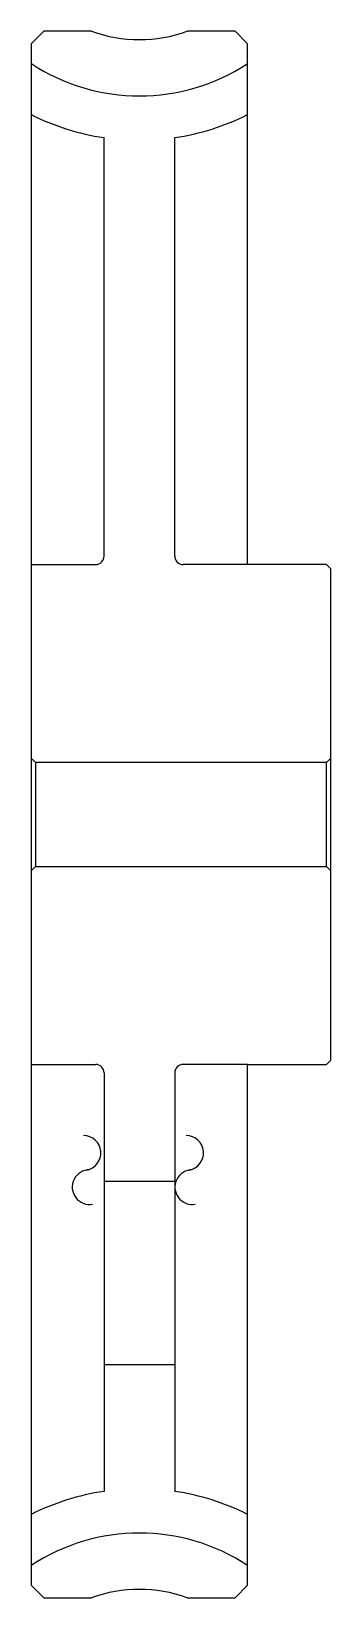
# Model space of a CAD drawing. Header units: metres. Extents: x 387 to 1036, y 182 to 791.
# Drawn here: x 386.8 to 458.8, y 181.6 to 557.6 of the extents above; entities outside this region: 2.
import ezdxf

# ---------------------------------------------------------------- set-up
doc = ezdxf.new("R2010")
doc.units = ezdxf.units.M

msp = doc.modelspace()

# ---------------------------------------------------------------- linework, layer by layer
at = {"color": 4}
for p, q in [((404.318176, 431.590912), (404.318176, 532.075623)), ((421.318176, 431.590912), (421.318176, 532.075623)), ((438.818176, 429.590912), (423.318176, 429.590912)), ((458.818176, 383.090912), (457.818176, 382.090912)), ((386.818176, 356.090912), (387.818176, 357.090912)), ((458.818176, 356.090912), (457.818176, 357.090912)), ((438.818176, 309.590912), (423.318176, 309.590912)), ((404.318176, 307.590912), (404.318176, 207.106216)), ((421.318176, 307.590912), (421.318176, 207.106216)), ((404.318176, 281.590912), (421.318176, 281.590912)), ((404.318176, 237.590912), (421.318176, 237.590912))]:
    msp.add_line(p, q, dxfattribs=at)
for points in [[(401.329041, 557.590942), (389.818176, 557.590942), (386.818176, 554.590942), (386.818176, 356.090912)], [(424.307312, 181.590912), (435.818176, 181.590912), (438.818176, 184.590912), (438.818176, 309.590912), (457.818176, 309.590912), (458.818176, 310.590912), (458.818176, 428.590912), (457.818176, 429.590912), (438.818176, 429.590912), (438.818176, 554.590942), (435.818176, 557.590942), (424.307312, 557.590942)], [(386.818176, 429.590912), (402.318176, 429.590912)], [(386.818176, 383.090912), (387.818176, 382.090912), (387.818176, 357.090912), (457.818176, 357.090912), (457.818176, 382.090912), (387.818176, 382.090912)], [(386.818176, 356.090912), (386.818176, 184.590912), (389.818176, 181.590912), (401.329041, 181.590912)], [(386.818176, 309.590912), (402.318176, 309.590912)]]:
    msp.add_lwpolyline(points, dxfattribs=at)
at = {"color": 7}
for centre, radius, start, end in [((998.643188, 778.585205), 12.497727, 10, 180), ((1023.258911, 782.925659), 12.497727, 180, 10), ((399.386139, 288.334106), 4.165909, 280, 90), ((424.077057, 288.334106), 4.165909, 280, 90), ((400.832947, 280.128845), 4.165909, 90, 280), ((425.523865, 280.128845), 4.165909, 90, 280)]:
    msp.add_arc(centre, radius, start, end, dxfattribs=at)
at = {"color": 4}
for centre, radius, start, end in [((412.818176, 589.590942), 34, 250.25007761, 289.74992083), ((412.818176, 589.590942), 47.5, 236.98267213, 303.01732787), ((412.818176, 589.590942), 58.14, 243.43494882, 261.59329359), ((412.818176, 589.590942), 58.14, 278.40670641, 296.56505118), ((402.318176, 431.590912), 2, 270, 0), ((423.318176, 431.590912), 2, 180, 270), ((402.318176, 307.590912), 2, 0, 90), ((423.318176, 307.590912), 2, 90, 180), ((412.818176, 149.590912), 58.14, 98.40670641, 116.56505118), ((412.818176, 149.590912), 58.14, 63.43494882, 81.59329359), ((412.818176, 149.590912), 47.5, 56.8133418, 123.1866582), ((412.818176, 149.590912), 34, 70.25007917, 109.74992239)]:
    msp.add_arc(centre, radius, start, end, dxfattribs=at)

doc.saveas('drawing.dxf')
